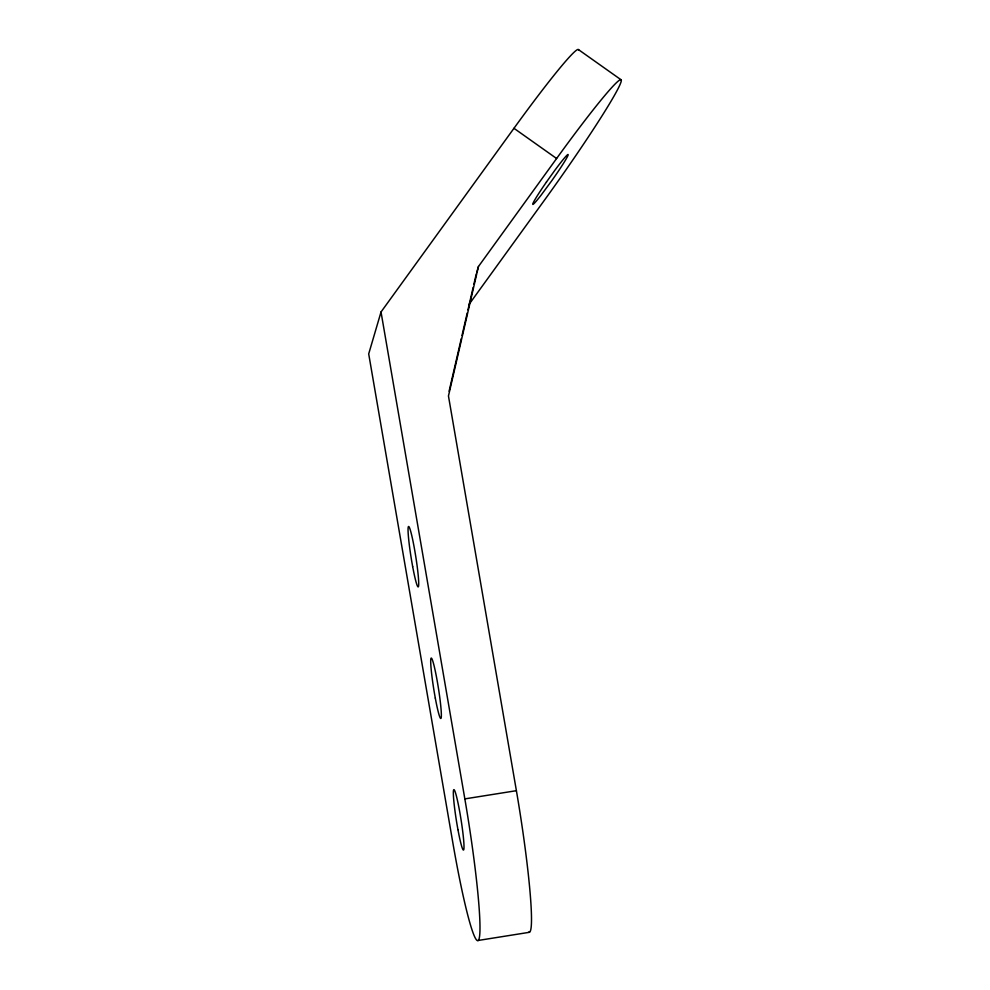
<?xml version="1.0" encoding="UTF-8"?>
<svg xmlns="http://www.w3.org/2000/svg" width="990" height="990" viewBox="0 0 990 990"><rect width="100%" height="100%" fill="white"/><g stroke="black" fill="none" stroke-linecap="round" stroke-linejoin="round"><path stroke-width="1.49" d="M449.101 391.211L461.315 338.518M462.008 335.511L467.243 312.939M467.936 309.92L473.171 287.347M473.864 284.34L476.314 273.797M468.802 304.722L544.277 200.426A122.178 7.19 -54.7 0 0 621.039 81.91A122.178 7.19 -54.7 0 0 556.603 158.511L478.455 266.52L448.458 395.975L516.396 790.688A122.178 9.504 81 0 1 528.685 932.097M381.026 311.986L368.701 353.9L452.504 840.807A122.178 9.504 81 0 0 479.123 938.681A122.178 9.504 81 0 0 464.842 798.893L381.026 311.986L513.958 128.304A122.178 7.19 -54.7 0 1 578.655 50.354M476.735 272.349L478.455 266.52M464.842 798.893L516.396 790.688M477.91 940.5L529.464 932.295M578.482 49.624L621.138 79.831M513.958 128.304L556.603 158.511M546.455 182.024L543.807 185.873A30.541 1.794 -54.7 0 0 532.793 203.866A30.541 1.794 -54.7 0 0 541.047 195.216L551.678 180.836A30.541 1.794 -54.7 0 0 568.087 155.083A30.541 1.794 -54.7 0 0 554.722 170.478L546.455 182.024M412.657 566.528L411.84 561.936A30.541 2.376 81 0 1 408.264 526.989A30.541 2.376 81 0 1 414.921 551.467L415.701 556.17A30.541 2.376 81 0 1 418.498 586.414A30.541 2.376 81 0 1 412.657 566.528M435.303 698.099L434.486 693.507A30.541 2.376 81 0 1 430.91 658.56A30.541 2.376 81 0 1 437.568 683.038L438.347 687.741A30.541 2.376 81 0 1 441.144 717.985A30.541 2.376 81 0 1 435.303 698.099M457.949 829.67L457.132 825.091A30.541 2.376 81 0 1 453.556 790.131A30.541 2.376 81 0 1 460.214 814.609L460.993 819.324A30.541 2.376 81 0 1 463.79 849.556A30.541 2.376 81 0 1 457.949 829.67"/></g></svg>
